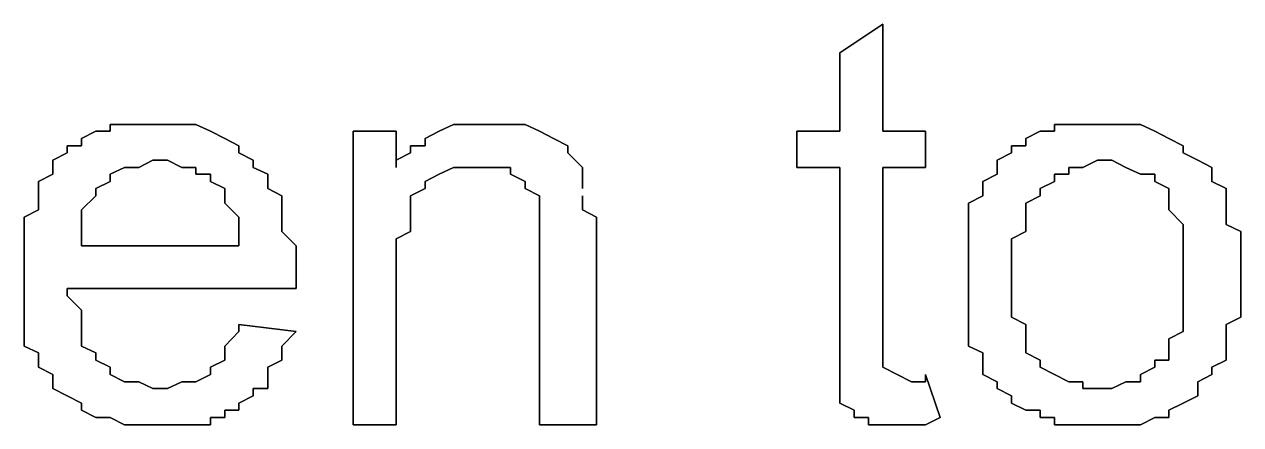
# Model space of a CAD drawing. Header units: metres. Extents: x 2.9 to 42.8, y 1.7 to 28.7.
# Drawn here: x 38.7844 to 39.0843, y 17.8364 to 17.9352 of the extents above; entities that cross this region are included whole.
import ezdxf

# ---------------------------------------------------------------- set-up
doc = ezdxf.new("R2010")
doc.units = ezdxf.units.M
doc.layers.add('GRIS', color=8, linetype='Continuous')

msp = doc.modelspace()

# ---------------------------------------------------------------- linework, layer by layer
at = {"layer": 'GRIS', "lineweight": -3}
for points in [[(38.9961, 17.9352), (38.9855, 17.9282), (38.9961, 17.9352)], [(38.9961, 17.9088), (38.9961, 17.9352), (38.9961, 17.9088)], [(38.9855, 17.9282), (38.9855, 17.9088), (38.9855, 17.9282)], [(38.8091, 17.9105), (38.8056, 17.9105), (38.8091, 17.9105)], [(38.8056, 17.9105), (38.8056, 17.9088), (38.8056, 17.9105)], [(38.8126, 17.9105), (38.8091, 17.9105), (38.8126, 17.9105)], [(38.8161, 17.9105), (38.8126, 17.9105), (38.8161, 17.9105)], [(38.8197, 17.9105), (38.8161, 17.9105), (38.8197, 17.9105)], [(38.8232, 17.9105), (38.8197, 17.9105), (38.8232, 17.9105)], [(38.8267, 17.9105), (38.8232, 17.9105), (38.8267, 17.9105)], [(38.8303, 17.9088), (38.8267, 17.9105), (38.8303, 17.9088)], [(38.8902, 17.9105), (38.8867, 17.9088), (38.8902, 17.9105)], [(38.8937, 17.9105), (38.8902, 17.9105), (38.8937, 17.9105)], [(38.8973, 17.9105), (38.8937, 17.9105), (38.8973, 17.9105)], [(38.9008, 17.9105), (38.8973, 17.9105), (38.9008, 17.9105)], [(38.9043, 17.9105), (38.9008, 17.9105), (38.9043, 17.9105)], [(38.9079, 17.9105), (38.9043, 17.9105), (38.9079, 17.9105)], [(38.9114, 17.9088), (38.9079, 17.9105), (38.9114, 17.9088)], [(39.0419, 17.9105), (39.0384, 17.9105), (39.0419, 17.9105)], [(39.0384, 17.9105), (39.0384, 17.9088), (39.0384, 17.9105)], [(39.0454, 17.9105), (39.0419, 17.9105), (39.0454, 17.9105)], [(39.049, 17.9105), (39.0454, 17.9105), (39.049, 17.9105)], [(39.0525, 17.9105), (39.049, 17.9105), (39.0525, 17.9105)], [(39.056, 17.9105), (39.0525, 17.9105), (39.056, 17.9105)], [(39.0596, 17.9105), (39.056, 17.9105), (39.0596, 17.9105)], [(39.0631, 17.9088), (39.0596, 17.9105), (39.0631, 17.9088)], [(38.802, 17.9088), (38.7985, 17.907), (38.802, 17.9088)], [(38.8056, 17.9088), (38.802, 17.9088), (38.8056, 17.9088)], [(38.8338, 17.907), (38.8303, 17.9088), (38.8338, 17.907)], [(38.8761, 17.9088), (38.8655, 17.9088), (38.8761, 17.9088)], [(38.8655, 17.9088), (38.8655, 17.8364), (38.8655, 17.9088)], [(38.8761, 17.8999), (38.8761, 17.9088), (38.8761, 17.8999)], [(38.8867, 17.9088), (38.8832, 17.907), (38.8867, 17.9088)], [(38.9149, 17.907), (38.9114, 17.9088), (38.9149, 17.907)], [(38.9855, 17.9088), (38.9749, 17.9088), (38.9855, 17.9088)], [(38.9749, 17.9088), (38.9749, 17.8999), (38.9749, 17.9088)], [(39.0066, 17.9088), (38.9961, 17.9088), (39.0066, 17.9088)], [(39.0066, 17.8999), (39.0066, 17.9088), (39.0066, 17.8999)], [(39.0349, 17.9088), (39.0313, 17.907), (39.0349, 17.9088)], [(39.0384, 17.9088), (39.0349, 17.9088), (39.0384, 17.9088)], [(39.0666, 17.907), (39.0631, 17.9088), (39.0666, 17.907)], [(38.7985, 17.9052), (38.795, 17.9052), (38.7985, 17.9052)], [(38.795, 17.9052), (38.795, 17.9035), (38.795, 17.9052)], [(38.7985, 17.907), (38.7985, 17.9052), (38.7985, 17.907)], [(38.8373, 17.9052), (38.8338, 17.907), (38.8373, 17.9052)], [(38.8373, 17.9035), (38.8373, 17.9052), (38.8373, 17.9035)], [(38.8832, 17.9052), (38.8796, 17.9052), (38.8832, 17.9052)], [(38.8796, 17.9052), (38.8796, 17.9035), (38.8796, 17.9052)], [(38.8832, 17.907), (38.8832, 17.9052), (38.8832, 17.907)], [(38.9184, 17.9052), (38.9149, 17.907), (38.9184, 17.9052)], [(38.9184, 17.9035), (38.9184, 17.9052), (38.9184, 17.9035)], [(39.0313, 17.9052), (39.0278, 17.9052), (39.0313, 17.9052)], [(39.0278, 17.9052), (39.0278, 17.9035), (39.0278, 17.9052)], [(39.0313, 17.907), (39.0313, 17.9052), (39.0313, 17.907)], [(39.0701, 17.9052), (39.0666, 17.907), (39.0701, 17.9052)], [(39.0701, 17.9035), (39.0701, 17.9052), (39.0701, 17.9035)], [(38.795, 17.9035), (38.7914, 17.9017), (38.795, 17.9035)], [(38.7914, 17.9017), (38.7914, 17.8999), (38.7914, 17.9017)], [(38.8126, 17.8999), (38.8161, 17.9017), (38.8126, 17.8999)], [(38.8161, 17.9017), (38.8197, 17.9017), (38.8161, 17.9017)], [(38.8197, 17.9017), (38.8232, 17.8999), (38.8197, 17.9017)], [(38.8408, 17.9017), (38.8373, 17.9035), (38.8408, 17.9017)], [(38.8408, 17.8999), (38.8408, 17.9017), (38.8408, 17.8999)], [(38.8796, 17.9035), (38.8761, 17.9017), (38.8796, 17.9035)], [(38.8761, 17.9017), (38.8761, 17.8999), (38.8761, 17.9017)], [(38.922, 17.8999), (38.9184, 17.9035), (38.922, 17.8999)], [(39.0278, 17.9035), (39.0243, 17.9017), (39.0278, 17.9035)], [(39.0243, 17.9017), (39.0243, 17.8999), (39.0243, 17.9017)], [(39.0454, 17.8999), (39.049, 17.9017), (39.0454, 17.8999)], [(39.049, 17.9017), (39.0525, 17.9017), (39.049, 17.9017)], [(39.0525, 17.9017), (39.056, 17.8999), (39.0525, 17.9017)], [(39.0737, 17.9017), (39.0701, 17.9035), (39.0737, 17.9017)], [(39.0772, 17.8999), (39.0737, 17.9017), (39.0772, 17.8999)], [(38.7914, 17.8982), (38.7879, 17.8964), (38.7914, 17.8982)], [(38.7914, 17.8999), (38.7914, 17.8982), (38.7914, 17.8999)], [(38.8056, 17.8982), (38.8091, 17.8999), (38.8056, 17.8982)], [(38.8056, 17.8964), (38.8056, 17.8982), (38.8056, 17.8964)], [(38.8091, 17.8999), (38.8126, 17.8999), (38.8091, 17.8999)], [(38.8232, 17.8999), (38.8267, 17.8999), (38.8232, 17.8999)], [(38.8267, 17.8999), (38.8267, 17.8982), (38.8267, 17.8999)], [(38.8267, 17.8982), (38.8303, 17.8982), (38.8267, 17.8982)], [(38.8303, 17.8982), (38.8303, 17.8964), (38.8303, 17.8982)], [(38.8444, 17.8982), (38.8408, 17.8999), (38.8444, 17.8982)], [(38.8444, 17.8964), (38.8444, 17.8982), (38.8444, 17.8964)], [(38.8832, 17.8964), (38.8867, 17.8982), (38.8832, 17.8964)], [(38.8867, 17.8982), (38.8902, 17.8999), (38.8867, 17.8982)], [(38.8902, 17.8999), (38.8937, 17.8999), (38.8902, 17.8999)], [(38.8937, 17.8999), (38.8973, 17.8999), (38.8937, 17.8999)], [(38.8973, 17.8999), (38.9008, 17.8999), (38.8973, 17.8999)], [(38.9008, 17.8999), (38.9043, 17.8999), (38.9008, 17.8999)], [(38.9043, 17.8999), (38.9043, 17.8982), (38.9043, 17.8999)], [(38.9043, 17.8982), (38.9079, 17.8964), (38.9043, 17.8982)], [(38.922, 17.8982), (38.922, 17.8999), (38.922, 17.8982)], [(38.922, 17.8964), (38.922, 17.8982), (38.922, 17.8964)], [(38.9749, 17.8999), (38.9855, 17.8999), (38.9749, 17.8999)], [(38.9855, 17.8999), (38.9855, 17.8576), (38.9855, 17.8999)], [(38.9961, 17.8576), (38.9961, 17.8999), (38.9961, 17.8576)], [(38.9961, 17.8999), (39.0066, 17.8999), (38.9961, 17.8999)], [(39.0243, 17.8982), (39.0207, 17.8964), (39.0243, 17.8982)], [(39.0243, 17.8999), (39.0243, 17.8982), (39.0243, 17.8999)], [(39.0384, 17.8964), (39.0384, 17.8982), (39.0384, 17.8964)], [(39.0384, 17.8982), (39.0419, 17.8982), (39.0384, 17.8982)], [(39.0419, 17.8982), (39.0419, 17.8999), (39.0419, 17.8982)], [(39.0419, 17.8999), (39.0454, 17.8999), (39.0419, 17.8999)], [(39.056, 17.8999), (39.0596, 17.8982), (39.056, 17.8999)], [(39.0596, 17.8982), (39.0631, 17.8982), (39.0596, 17.8982)], [(39.0631, 17.8982), (39.0631, 17.8964), (39.0631, 17.8982)], [(39.0772, 17.8982), (39.0772, 17.8999), (39.0772, 17.8982)], [(39.0772, 17.8964), (39.0772, 17.8982), (39.0772, 17.8964)], [(38.7879, 17.8964), (38.7879, 17.8947), (38.7879, 17.8964)], [(38.802, 17.8947), (38.8056, 17.8964), (38.802, 17.8947)], [(38.8303, 17.8964), (38.8338, 17.8947), (38.8303, 17.8964)], [(38.8444, 17.8947), (38.8444, 17.8964), (38.8444, 17.8947)], [(38.8832, 17.8947), (38.8832, 17.8964), (38.8832, 17.8947)], [(38.9079, 17.8964), (38.9079, 17.8947), (38.9079, 17.8964)], [(38.922, 17.8947), (38.922, 17.8964), (38.922, 17.8947)], [(39.0207, 17.8964), (39.0207, 17.8947), (39.0207, 17.8964)], [(39.0349, 17.8947), (39.0384, 17.8964), (39.0349, 17.8947)], [(39.0631, 17.8964), (39.0666, 17.8947), (39.0631, 17.8964)], [(39.0807, 17.8947), (39.0772, 17.8964), (39.0807, 17.8947)], [(38.7879, 17.8947), (38.7879, 17.8929), (38.7879, 17.8947)], [(38.7879, 17.8929), (38.7879, 17.8894), (38.7879, 17.8929)], [(38.7985, 17.8894), (38.802, 17.8929), (38.7985, 17.8894)], [(38.802, 17.8929), (38.802, 17.8947), (38.802, 17.8929)], [(38.8338, 17.8947), (38.8338, 17.8929), (38.8338, 17.8947)], [(38.8338, 17.8929), (38.8338, 17.8911), (38.8338, 17.8929)], [(38.8479, 17.8929), (38.8444, 17.8947), (38.8479, 17.8929)], [(38.8479, 17.8894), (38.8479, 17.8929), (38.8479, 17.8894)], [(38.8796, 17.8929), (38.8832, 17.8947), (38.8796, 17.8929)], [(38.8796, 17.8911), (38.8796, 17.8929), (38.8796, 17.8911)], [(38.9079, 17.8947), (38.9114, 17.8929), (38.9079, 17.8947)], [(38.9114, 17.8929), (38.9114, 17.8911), (38.9114, 17.8929)], [(38.922, 17.8894), (38.922, 17.8929), (38.922, 17.8894)], [(39.0207, 17.8929), (39.0172, 17.8911), (39.0207, 17.8929)], [(39.0207, 17.8947), (39.0207, 17.8929), (39.0207, 17.8947)], [(39.0313, 17.8911), (39.0349, 17.8929), (39.0313, 17.8911)], [(39.0349, 17.8929), (39.0349, 17.8947), (39.0349, 17.8929)], [(39.0666, 17.8947), (39.0666, 17.8929), (39.0666, 17.8947)], [(39.0666, 17.8929), (39.0666, 17.8911), (39.0666, 17.8929)], [(39.0807, 17.8929), (39.0807, 17.8947), (39.0807, 17.8929)], [(39.0807, 17.8911), (39.0807, 17.8929), (39.0807, 17.8911)], [(38.7879, 17.8894), (38.7844, 17.8876), (38.7879, 17.8894)], [(38.7985, 17.8876), (38.7985, 17.8894), (38.7985, 17.8876)], [(38.8338, 17.8911), (38.8373, 17.8876), (38.8338, 17.8911)], [(38.8479, 17.8876), (38.8479, 17.8894), (38.8479, 17.8876)], [(38.8796, 17.8894), (38.8796, 17.8911), (38.8796, 17.8894)], [(38.8796, 17.8876), (38.8796, 17.8894), (38.8796, 17.8876)], [(38.9114, 17.8911), (38.9114, 17.8894), (38.9114, 17.8911)], [(38.9114, 17.8894), (38.9114, 17.8876), (38.9114, 17.8894)], [(38.9255, 17.8876), (38.922, 17.8894), (38.9255, 17.8876)], [(39.0172, 17.8911), (39.0172, 17.8894), (39.0172, 17.8911)], [(39.0172, 17.8894), (39.0172, 17.8858), (39.0172, 17.8894)], [(39.0313, 17.8894), (39.0313, 17.8911), (39.0313, 17.8894)], [(39.0313, 17.8876), (39.0313, 17.8894), (39.0313, 17.8876)], [(39.0666, 17.8911), (39.0666, 17.8894), (39.0666, 17.8911)], [(39.0666, 17.8894), (39.0701, 17.8858), (39.0666, 17.8894)], [(39.0807, 17.8876), (39.0807, 17.8911), (39.0807, 17.8876)], [(38.7844, 17.8876), (38.7844, 17.8858), (38.7844, 17.8876)], [(38.7985, 17.8858), (38.7985, 17.8876), (38.7985, 17.8858)], [(38.8373, 17.8876), (38.8373, 17.8858), (38.8373, 17.8876)], [(38.8479, 17.8858), (38.8479, 17.8876), (38.8479, 17.8858)], [(38.8796, 17.8841), (38.8796, 17.8876), (38.8796, 17.8841)], [(38.9114, 17.8876), (38.9114, 17.8841), (38.9114, 17.8876)], [(38.9255, 17.8841), (38.9255, 17.8876), (38.9255, 17.8841)], [(39.0313, 17.8841), (39.0313, 17.8876), (39.0313, 17.8841)], [(39.0807, 17.8858), (39.0807, 17.8876), (39.0807, 17.8858)], [(38.7844, 17.8858), (38.7844, 17.8841), (38.7844, 17.8858)], [(38.7844, 17.8841), (38.7844, 17.8805), (38.7844, 17.8841)], [(38.7985, 17.8841), (38.7985, 17.8858), (38.7985, 17.8841)], [(38.7985, 17.8805), (38.7985, 17.8841), (38.7985, 17.8805)], [(38.8373, 17.8858), (38.8373, 17.8841), (38.8373, 17.8858)], [(38.8373, 17.8841), (38.8373, 17.8805), (38.8373, 17.8841)], [(38.8479, 17.8841), (38.8479, 17.8858), (38.8479, 17.8841)], [(38.8514, 17.8805), (38.8479, 17.8841), (38.8514, 17.8805)], [(38.8761, 17.8823), (38.8796, 17.8841), (38.8761, 17.8823)], [(38.9114, 17.8841), (38.9114, 17.8805), (38.9114, 17.8841)], [(38.9255, 17.8823), (38.9255, 17.8841), (38.9255, 17.8823)], [(39.0172, 17.8858), (39.0172, 17.8841), (39.0172, 17.8858)], [(39.0172, 17.8841), (39.0172, 17.8823), (39.0172, 17.8841)], [(39.0278, 17.8823), (39.0313, 17.8841), (39.0278, 17.8823)], [(39.0701, 17.8858), (39.0701, 17.8841), (39.0701, 17.8858)], [(39.0701, 17.8841), (39.0701, 17.8823), (39.0701, 17.8841)], [(39.0843, 17.8841), (39.0807, 17.8858), (39.0843, 17.8841)], [(39.0843, 17.8805), (39.0843, 17.8841), (39.0843, 17.8805)], [(38.7844, 17.8805), (38.7844, 17.8788), (38.7844, 17.8805)], [(38.8373, 17.8805), (38.7985, 17.8805), (38.8373, 17.8805)], [(38.8514, 17.8788), (38.8514, 17.8805), (38.8514, 17.8788)], [(38.8761, 17.8788), (38.8761, 17.8823), (38.8761, 17.8788)], [(38.9114, 17.8805), (38.9114, 17.8364), (38.9114, 17.8805)], [(38.9255, 17.8364), (38.9255, 17.8823), (38.9255, 17.8364)], [(39.0172, 17.8823), (39.0172, 17.8788), (39.0172, 17.8823)], [(39.0278, 17.8805), (39.0278, 17.8823), (39.0278, 17.8805)], [(39.0278, 17.877), (39.0278, 17.8805), (39.0278, 17.877)], [(39.0701, 17.8823), (39.0701, 17.8788), (39.0701, 17.8823)], [(39.0843, 17.8788), (39.0843, 17.8805), (39.0843, 17.8788)], [(38.7844, 17.8788), (38.7844, 17.8753), (38.7844, 17.8788)], [(38.8514, 17.8753), (38.8514, 17.8788), (38.8514, 17.8753)], [(38.8761, 17.877), (38.8761, 17.8788), (38.8761, 17.877)], [(39.0172, 17.8788), (39.0172, 17.877), (39.0172, 17.8788)], [(39.0701, 17.8788), (39.0701, 17.877), (39.0701, 17.8788)], [(39.0843, 17.8753), (39.0843, 17.8788), (39.0843, 17.8753)], [(38.7844, 17.8753), (38.7844, 17.8735), (38.7844, 17.8753)], [(38.8514, 17.8735), (38.8514, 17.8753), (38.8514, 17.8735)], [(38.8761, 17.8364), (38.8761, 17.877), (38.8761, 17.8364)], [(39.0172, 17.877), (39.0172, 17.8735), (39.0172, 17.877)], [(39.0278, 17.8753), (39.0278, 17.877), (39.0278, 17.8753)], [(39.0278, 17.8735), (39.0278, 17.8753), (39.0278, 17.8735)], [(39.0701, 17.877), (39.0701, 17.8735), (39.0701, 17.877)], [(39.0843, 17.8717), (39.0843, 17.8753), (39.0843, 17.8717)], [(38.7844, 17.8735), (38.7844, 17.8717), (38.7844, 17.8735)], [(38.7844, 17.8717), (38.7844, 17.8682), (38.7844, 17.8717)], [(38.8514, 17.8717), (38.8514, 17.8735), (38.8514, 17.8717)], [(38.8514, 17.87), (38.8514, 17.8717), (38.8514, 17.87)], [(39.0172, 17.8735), (39.0172, 17.8717), (39.0172, 17.8735)], [(39.0172, 17.8717), (39.0172, 17.8682), (39.0172, 17.8717)], [(39.0278, 17.87), (39.0278, 17.8735), (39.0278, 17.87)], [(39.0701, 17.8735), (39.0701, 17.8717), (39.0701, 17.8735)], [(39.0701, 17.8717), (39.0701, 17.87), (39.0701, 17.8717)], [(39.0843, 17.8682), (39.0843, 17.8717), (39.0843, 17.8682)], [(38.7844, 17.8682), (38.7844, 17.8664), (38.7844, 17.8682)], [(38.795, 17.8682), (38.795, 17.87), (38.795, 17.8682)], [(38.795, 17.87), (38.8514, 17.87), (38.795, 17.87)], [(38.7985, 17.8647), (38.795, 17.8682), (38.7985, 17.8647)], [(39.0172, 17.8682), (39.0172, 17.8664), (39.0172, 17.8682)], [(39.0278, 17.8682), (39.0278, 17.87), (39.0278, 17.8682)], [(39.0278, 17.8647), (39.0278, 17.8682), (39.0278, 17.8647)], [(39.0701, 17.87), (39.0701, 17.8664), (39.0701, 17.87)], [(39.0843, 17.8664), (39.0843, 17.8682), (39.0843, 17.8664)], [(38.7844, 17.8664), (38.7844, 17.8629), (38.7844, 17.8664)], [(39.0172, 17.8664), (39.0172, 17.8629), (39.0172, 17.8664)], [(39.0701, 17.8664), (39.0701, 17.8647), (39.0701, 17.8664)], [(39.0843, 17.8629), (39.0843, 17.8664), (39.0843, 17.8629)], [(38.7844, 17.8629), (38.7844, 17.8611), (38.7844, 17.8629)], [(38.7985, 17.8629), (38.7985, 17.8647), (38.7985, 17.8629)], [(38.7985, 17.8594), (38.7985, 17.8629), (38.7985, 17.8594)], [(39.0172, 17.8629), (39.0172, 17.8611), (39.0172, 17.8629)], [(39.0278, 17.8629), (39.0278, 17.8647), (39.0278, 17.8629)], [(39.0313, 17.8611), (39.0278, 17.8629), (39.0313, 17.8611)], [(39.0701, 17.8647), (39.0701, 17.8611), (39.0701, 17.8647)], [(39.0807, 17.8611), (39.0843, 17.8629), (39.0807, 17.8611)], [(38.7844, 17.8611), (38.7844, 17.8594), (38.7844, 17.8611)], [(38.7844, 17.8594), (38.7844, 17.8558), (38.7844, 17.8594)], [(38.7985, 17.8576), (38.7985, 17.8594), (38.7985, 17.8576)], [(38.8373, 17.8594), (38.8338, 17.8558), (38.8373, 17.8594)], [(38.8373, 17.8611), (38.8373, 17.8594), (38.8373, 17.8611)], [(38.8514, 17.8594), (38.8373, 17.8611), (38.8514, 17.8594)], [(38.8479, 17.8558), (38.8514, 17.8594), (38.8479, 17.8558)], [(39.0172, 17.8611), (39.0172, 17.8594), (39.0172, 17.8611)], [(39.0172, 17.8594), (39.0172, 17.8558), (39.0172, 17.8594)], [(39.0313, 17.8576), (39.0313, 17.8611), (39.0313, 17.8576)], [(39.0701, 17.8594), (39.0666, 17.8576), (39.0701, 17.8594)], [(39.0701, 17.8611), (39.0701, 17.8594), (39.0701, 17.8611)], [(39.0807, 17.8594), (39.0807, 17.8611), (39.0807, 17.8594)], [(39.0807, 17.8576), (39.0807, 17.8594), (39.0807, 17.8576)], [(38.7985, 17.8558), (38.7985, 17.8576), (38.7985, 17.8558)], [(38.9855, 17.8576), (38.9855, 17.8541), (38.9855, 17.8576)], [(38.9961, 17.8541), (38.9961, 17.8576), (38.9961, 17.8541)], [(39.0313, 17.8558), (39.0313, 17.8576), (39.0313, 17.8558)], [(39.0666, 17.8576), (39.0666, 17.8558), (39.0666, 17.8576)], [(39.0807, 17.8558), (39.0807, 17.8576), (39.0807, 17.8558)], [(38.7844, 17.8558), (38.7879, 17.8541), (38.7844, 17.8558)], [(38.7879, 17.8541), (38.7879, 17.8523), (38.7879, 17.8541)], [(38.802, 17.8541), (38.7985, 17.8558), (38.802, 17.8541)], [(38.802, 17.8523), (38.802, 17.8541), (38.802, 17.8523)], [(38.8338, 17.8558), (38.8338, 17.8541), (38.8338, 17.8558)], [(38.8338, 17.8541), (38.8338, 17.8523), (38.8338, 17.8541)], [(38.8479, 17.8541), (38.8479, 17.8558), (38.8479, 17.8541)], [(38.8479, 17.8523), (38.8479, 17.8541), (38.8479, 17.8523)], [(38.9855, 17.8541), (38.9855, 17.8523), (38.9855, 17.8541)], [(38.9961, 17.8523), (38.9961, 17.8541), (38.9961, 17.8523)], [(39.0172, 17.8558), (39.0207, 17.8541), (39.0172, 17.8558)], [(39.0207, 17.8541), (39.0207, 17.8523), (39.0207, 17.8541)], [(39.0313, 17.8541), (39.0313, 17.8558), (39.0313, 17.8541)], [(39.0349, 17.8523), (39.0313, 17.8541), (39.0349, 17.8523)], [(39.0666, 17.8558), (39.0666, 17.8541), (39.0666, 17.8558)], [(39.0666, 17.8541), (39.0666, 17.8523), (39.0666, 17.8541)], [(39.0807, 17.8523), (39.0807, 17.8558), (39.0807, 17.8523)], [(38.7879, 17.8523), (38.7879, 17.8506), (38.7879, 17.8523)], [(38.7879, 17.8506), (38.7914, 17.8488), (38.7879, 17.8506)], [(38.8056, 17.8506), (38.802, 17.8523), (38.8056, 17.8506)], [(38.8056, 17.8488), (38.8056, 17.8506), (38.8056, 17.8488)], [(38.8338, 17.8523), (38.8303, 17.8506), (38.8338, 17.8523)], [(38.8303, 17.8506), (38.8303, 17.8488), (38.8303, 17.8506)], [(38.8444, 17.8506), (38.8479, 17.8523), (38.8444, 17.8506)], [(38.8444, 17.8488), (38.8444, 17.8506), (38.8444, 17.8488)], [(38.9855, 17.8523), (38.9855, 17.8488), (38.9855, 17.8523)], [(38.9961, 17.8506), (38.9961, 17.8523), (38.9961, 17.8506)], [(38.9996, 17.8488), (38.9961, 17.8506), (38.9996, 17.8488)], [(39.0207, 17.8523), (39.0207, 17.8506), (39.0207, 17.8523)], [(39.0207, 17.8506), (39.0207, 17.8488), (39.0207, 17.8506)], [(39.0349, 17.8506), (39.0349, 17.8523), (39.0349, 17.8506)], [(39.0384, 17.8488), (39.0349, 17.8506), (39.0384, 17.8488)], [(39.0631, 17.8506), (39.0596, 17.8488), (39.0631, 17.8506)], [(39.0666, 17.8523), (39.0631, 17.8523), (39.0666, 17.8523)], [(39.0631, 17.8523), (39.0631, 17.8506), (39.0631, 17.8523)], [(39.0772, 17.8506), (39.0807, 17.8523), (39.0772, 17.8506)], [(39.0772, 17.8488), (39.0772, 17.8506), (39.0772, 17.8488)], [(38.7914, 17.8488), (38.7914, 17.847), (38.7914, 17.8488)], [(38.8091, 17.847), (38.8056, 17.8488), (38.8091, 17.847)], [(38.8303, 17.8488), (38.8267, 17.847), (38.8303, 17.8488)], [(38.8444, 17.8453), (38.8444, 17.8488), (38.8444, 17.8453)], [(38.9855, 17.8488), (38.9855, 17.847), (38.9855, 17.8488)], [(39.0031, 17.847), (38.9996, 17.8488), (39.0031, 17.847)], [(39.0066, 17.8488), (39.0066, 17.847), (39.0066, 17.8488)], [(39.0102, 17.8382), (39.0066, 17.8488), (39.0102, 17.8382)], [(39.0207, 17.8488), (39.0243, 17.847), (39.0207, 17.8488)], [(39.0419, 17.847), (39.0384, 17.8488), (39.0419, 17.847)], [(39.0596, 17.8488), (39.0596, 17.847), (39.0596, 17.8488)], [(39.0737, 17.847), (39.0772, 17.8488), (39.0737, 17.847)], [(38.7914, 17.847), (38.7914, 17.8453), (38.7914, 17.847)], [(38.7914, 17.8453), (38.795, 17.8435), (38.7914, 17.8453)], [(38.8126, 17.847), (38.8091, 17.847), (38.8126, 17.847)], [(38.8161, 17.8453), (38.8126, 17.847), (38.8161, 17.8453)], [(38.8197, 17.8453), (38.8161, 17.8453), (38.8197, 17.8453)], [(38.8232, 17.847), (38.8197, 17.8453), (38.8232, 17.847)], [(38.8267, 17.847), (38.8232, 17.847), (38.8267, 17.847)], [(38.8408, 17.8435), (38.8408, 17.8453), (38.8408, 17.8435)], [(38.8408, 17.8453), (38.8444, 17.8453), (38.8408, 17.8453)], [(38.9855, 17.847), (38.9855, 17.8453), (38.9855, 17.847)], [(38.9855, 17.8453), (38.9855, 17.8435), (38.9855, 17.8453)], [(39.0066, 17.847), (39.0031, 17.847), (39.0066, 17.847)], [(39.0243, 17.847), (39.0243, 17.8453), (39.0243, 17.847)], [(39.0243, 17.8453), (39.0278, 17.8435), (39.0243, 17.8453)], [(39.0454, 17.847), (39.0419, 17.847), (39.0454, 17.847)], [(39.0454, 17.8453), (39.0454, 17.847), (39.0454, 17.8453)], [(39.049, 17.8453), (39.0454, 17.8453), (39.049, 17.8453)], [(39.0525, 17.8453), (39.049, 17.8453), (39.0525, 17.8453)], [(39.056, 17.847), (39.0525, 17.8453), (39.056, 17.847)], [(39.0596, 17.847), (39.056, 17.847), (39.0596, 17.847)], [(39.0737, 17.8453), (39.0737, 17.847), (39.0737, 17.8453)], [(39.0737, 17.8435), (39.0737, 17.8453), (39.0737, 17.8435)], [(38.795, 17.8435), (38.7985, 17.8417), (38.795, 17.8435)], [(38.7985, 17.8417), (38.7985, 17.84), (38.7985, 17.8417)], [(38.8373, 17.8417), (38.8408, 17.8435), (38.8373, 17.8417)], [(38.8373, 17.84), (38.8373, 17.8417), (38.8373, 17.84)], [(38.9855, 17.8435), (38.9855, 17.8417), (38.9855, 17.8435)], [(38.9855, 17.8417), (38.989, 17.84), (38.9855, 17.8417)], [(39.0278, 17.8435), (39.0278, 17.8417), (39.0278, 17.8435)], [(39.0278, 17.8417), (39.0313, 17.84), (39.0278, 17.8417)], [(39.0666, 17.84), (39.0701, 17.8417), (39.0666, 17.84)], [(39.0701, 17.8417), (39.0737, 17.8435), (39.0701, 17.8417)], [(38.7985, 17.84), (38.802, 17.8382), (38.7985, 17.84)], [(38.802, 17.8382), (38.8056, 17.8382), (38.802, 17.8382)], [(38.8056, 17.8382), (38.8091, 17.8364), (38.8056, 17.8382)], [(38.8303, 17.8364), (38.8303, 17.8382), (38.8303, 17.8364)], [(38.8303, 17.8382), (38.8338, 17.8382), (38.8303, 17.8382)], [(38.8338, 17.8382), (38.8338, 17.84), (38.8338, 17.8382)], [(38.8338, 17.84), (38.8373, 17.84), (38.8338, 17.84)], [(38.989, 17.84), (38.989, 17.8382), (38.989, 17.84)], [(38.989, 17.8382), (38.9925, 17.8382), (38.989, 17.8382)], [(38.9925, 17.8382), (38.9925, 17.8364), (38.9925, 17.8382)], [(39.0066, 17.8364), (39.0102, 17.8382), (39.0066, 17.8364)], [(39.0313, 17.84), (39.0349, 17.84), (39.0313, 17.84)], [(39.0349, 17.84), (39.0349, 17.8382), (39.0349, 17.84)], [(39.0349, 17.8382), (39.0384, 17.8382), (39.0349, 17.8382)], [(39.0384, 17.8382), (39.0384, 17.8364), (39.0384, 17.8382)], [(39.0596, 17.8364), (39.0631, 17.8382), (39.0596, 17.8364)], [(39.0631, 17.8382), (39.0666, 17.8382), (39.0631, 17.8382)], [(39.0666, 17.8382), (39.0666, 17.84), (39.0666, 17.8382)], [(38.8091, 17.8364), (38.8126, 17.8364), (38.8091, 17.8364)], [(38.8126, 17.8364), (38.8161, 17.8364), (38.8126, 17.8364)], [(38.8161, 17.8364), (38.8197, 17.8364), (38.8161, 17.8364)], [(38.8197, 17.8364), (38.8232, 17.8364), (38.8197, 17.8364)], [(38.8232, 17.8364), (38.8267, 17.8364), (38.8232, 17.8364)], [(38.8267, 17.8364), (38.8303, 17.8364), (38.8267, 17.8364)], [(38.8655, 17.8364), (38.8761, 17.8364), (38.8655, 17.8364)], [(38.9114, 17.8364), (38.9255, 17.8364), (38.9114, 17.8364)], [(38.9925, 17.8364), (38.9961, 17.8364), (38.9925, 17.8364)], [(38.9961, 17.8364), (38.9996, 17.8364), (38.9961, 17.8364)], [(38.9996, 17.8364), (39.0031, 17.8364), (38.9996, 17.8364)], [(39.0031, 17.8364), (39.0066, 17.8364), (39.0031, 17.8364)], [(39.0384, 17.8364), (39.0419, 17.8364), (39.0384, 17.8364)], [(39.0419, 17.8364), (39.0454, 17.8364), (39.0419, 17.8364)], [(39.0454, 17.8364), (39.049, 17.8364), (39.0454, 17.8364)], [(39.049, 17.8364), (39.0525, 17.8364), (39.049, 17.8364)], [(39.0525, 17.8364), (39.056, 17.8364), (39.0525, 17.8364)], [(39.056, 17.8364), (39.0596, 17.8364), (39.056, 17.8364)]]:
    msp.add_lwpolyline(points, dxfattribs=at)

doc.saveas('drawing.dxf')
